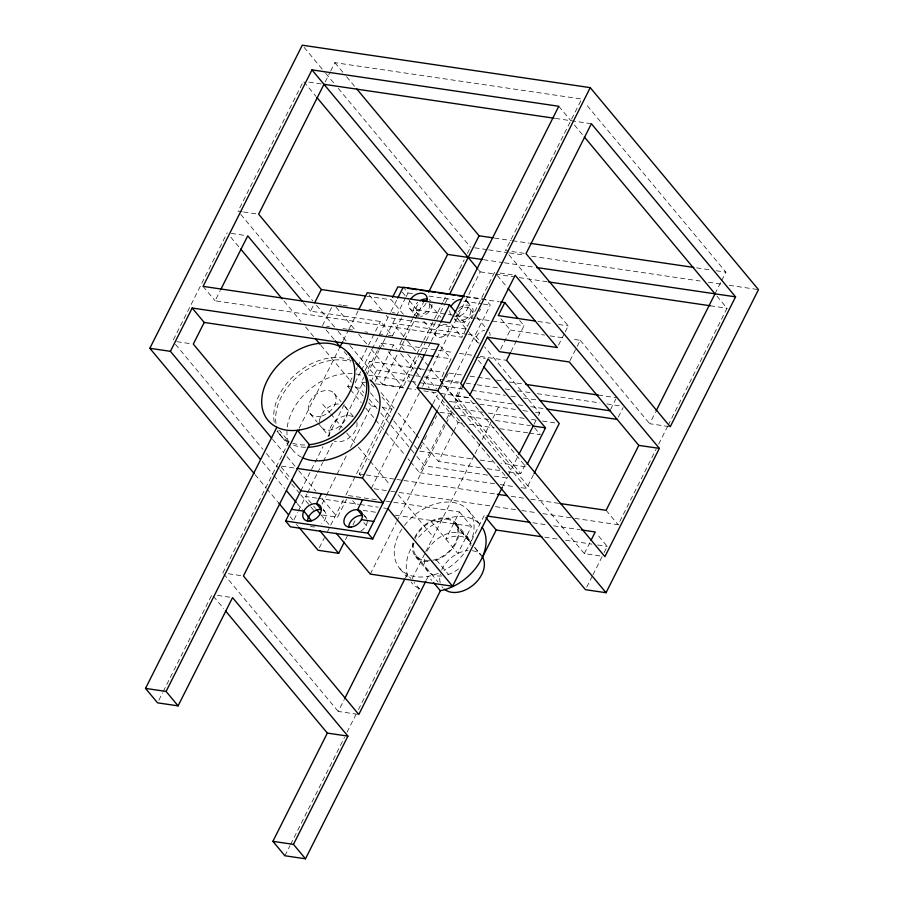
<?xml version="1.0" encoding="UTF-8"?>
<svg xmlns="http://www.w3.org/2000/svg" width="904" height="904" viewBox="0 0 904 904"><rect width="100%" height="100%" fill="white"/><g stroke="black" fill="none" stroke-linecap="round" stroke-linejoin="round"><path stroke-width="0.68" stroke-dasharray="4.52 3.39" d="M173.376 339.814L227.186 232.825M494.578 272.24L461.921 337.181L215.095 300.806L220.113 290.817M325.191 81.902L330.028 72.286M330.627 71.077L334.864 62.658L581.69 99.033L505.472 250.589L524.67 253.414M401.512 317.858L392.438 335.904L380.426 321.474L310.49 311.168L314.117 303.947M322.502 325.598L331.576 307.552M158.799 700.317L162.596 692.769M163.228 691.504L211.977 594.583L223.695 608.652M222.87 572.944L288.896 441.66L279.449 430.327M299.111 428.259L338.876 349.181M343.294 340.401L348.345 330.356M348.978 329.101L358.447 310.275M349.554 388.584L347.757 386.426L352.775 376.437M355.916 370.188L357.182 367.691M357.803 366.436L380.426 321.474M300.851 490.725L322.943 446.791M327.994 436.756L345.034 402.868M355.136 382.787L360.809 371.487M361.442 370.233L390.392 312.671M391.003 311.462L397.105 299.337M364.9 370.821L369.657 361.374L418.462 368.561M365.092 386.403L361.498 382.087L364.029 377.058M364.662 375.804L377.307 350.662M377.94 349.407L381.092 343.124L393.443 344.944L397.025 349.249M294.071 519.529L297.721 512.252M298.331 511.042L306.919 493.979M307.541 492.725L317.01 473.899M317.643 472.645L322.694 462.611M323.327 461.345L333.429 441.265M339.113 429.976L363.86 380.753M367.001 374.505L378.945 350.775M379.51 349.656L385.228 338.288M385.816 337.102L405.568 297.834M406.178 296.625L408.009 292.986L404.8 289.133M370.922 381.838L376.866 370.03L369.657 361.374M375.103 381.398L391.545 348.707M392.178 347.452L393.443 344.944M404.167 349.984L399.647 344.56L412.71 318.581M413.331 317.338L417.072 309.925L409.207 300.478M322.016 504.138L325.813 496.578M326.446 495.324L347.339 453.785M350.503 447.491L371.397 405.952L368.685 402.709M419.976 353.283L402.856 387.341L382.279 384.302L398.235 352.583M398.867 351.328L403.93 341.26M404.563 339.994L414.699 319.858M415.331 318.603L423.558 302.241M319.349 547.767L324.4 537.699M327.564 531.416L330.096 526.388M330.728 525.122L343.384 499.98M345.916 494.94L423.083 341.509M423.716 340.254L433.83 320.129M434.462 318.875L442.689 302.524M443.322 301.269L445.853 296.229M449.017 289.947L464.193 259.764M467.357 253.47L469.888 248.442M322.434 515.009L337.52 517.235L346.594 499.189M361.012 476.001L359.295 473.933L391.963 408.992L382.053 397.082M420.609 352.029L425.682 341.938M426.315 340.672L444.711 304.106M445.344 302.84L448.52 296.535M424.948 353.78L430.62 342.492M431.253 341.226L440.09 323.666M345.497 539.699L347.983 534.761M352.955 524.862L355.453 519.913M371.318 488.363L419.422 392.698M422.597 386.403L480.205 271.867L478.487 269.81M440.723 346.469L451.028 358.832L440.135 380.482L584.346 553.61L602.177 556.242M432.993 403.704L437.412 394.912M440.564 388.641L442.451 384.878M446.248 377.341L448.135 373.578M479.38 311.462L480.6 309.044M437.796 409.467L442.847 399.432M443.48 398.178L490.284 305.111L485.471 299.337M422.1 444.768L418.936 451.051L474.521 459.221M424.631 439.739L427.795 433.457M431.581 425.908L436.643 415.863M525.19 464.859L520.772 473.662L456.113 396.042L461.176 385.985M533.484 474.724L526.58 488.465L454.712 402.19L461.628 388.449M494.624 483.753L419.614 472.702L444.113 423.987M446.632 418.993L451.028 410.246M370.301 574.108L396.189 522.659M396.811 521.405L445.423 424.756M446.056 423.501L452.362 410.958M452.994 409.704L457.413 400.913L419.705 355.634M480.34 467.662L438.519 461.469L453.04 432.598M453.672 431.344L458.091 422.563L432.926 392.359M500.601 349.26L510.285 330.017L499.98 317.654M510.963 351.667L524.026 325.689L519.653 320.434M357.43 714.273L338.232 711.448L343.927 700.114M405.354 577.984L407.252 574.198L410.687 578.323M412.066 578.933L425.129 552.954M425.75 551.722L474.453 454.904M475.086 453.638L492.205 419.592M492.838 418.326L498.556 406.981M284.918 855.772L289.981 845.692M290.613 844.426L344.492 737.325M347.023 732.274L355.893 714.635M358.436 709.595L419.275 588.628L414.122 582.447M385.895 501.11L459.481 511.958L445.864 539.044L446.384 538.784A25.142 17.526 -39.8 0 1 470.532 542.649L484.16 515.596M426.405 580.052L428.304 576.277L431.739 580.402M558.525 345.147L564.571 333.113M565.181 331.915L568.198 325.903L508.161 253.809M459.481 511.958L471.492 526.388L457.876 553.463L431.434 521.721M503.076 485.832L507.494 477.052M508.127 475.798L517.981 456.204M534.004 424.338L536.128 420.123M538.422 415.546L539.688 413.038L484.646 346.966M569.938 360.775L576.594 347.543M577.193 346.334L580.221 340.322L571.995 339.113M610.539 409.557L615.884 398.935M618.347 417.038L623.093 407.591M584.346 553.61L589.792 542.784M668.87 426.541L649.682 423.716L655.389 412.371M715.007 293.823L721.053 281.788M721.663 280.59L725.901 272.172L585.295 103.372M586.719 587.216L592.323 576.085M592.945 574.842L603.522 553.813M604.143 552.581L607.251 546.389L596.956 534.027M574.91 518.376L618.144 524.738L656.123 449.22M658.654 444.192L667.514 426.564M668.146 425.309L727.031 308.241L716.725 295.879M308.897 82.083L321.236 83.902M555.463 118.424L591.374 123.724M494.409 238.046L511.144 240.52M512.534 240.724L529.269 243.187M696.611 267.855L709.165 269.708M716.137 270.725L725.901 272.172M242.193 211.785L238.08 211.174L303.405 81.281L316.027 96.423M243.56 211.988L257.278 213.999M474.69 247.798L487.211 249.651M488.601 249.854L508.082 252.724M509.472 252.928L524.772 255.177M531.733 256.205L700.058 281.02M708.408 282.251L722.319 284.297M729.268 285.325L758.479 289.63M483.527 259.697L503.042 262.578M504.443 262.781L535.123 267.301M231.3 233.435L245.018 235.447M500.07 273.042L512.41 274.861M480.205 271.867L494.149 273.923M495.539 274.127L513.664 276.805M519.246 277.618L547.135 281.732M710.295 305.778L727.031 308.241M465.955 296.467L482.691 298.93M465.91 296.874L499.245 301.778M408.009 292.986L413.58 293.811M428.925 296.071L454.023 299.766M463.786 301.202L481.911 303.88M483.312 304.083L490.284 305.111M366.628 296.184L391.308 299.823L403.331 314.253M538.038 321.451L553.112 323.677M558.604 324.479L568.198 325.903M417.072 309.925L454.576 315.451M455.966 315.654L475.414 318.524M476.803 318.728L524.026 325.689M338.876 304.75L341.622 305.156M342.989 305.36L348.481 306.173M369.047 309.202L371.793 309.609M377.273 310.411L380.019 310.818M392.359 312.637L395.093 313.044M510.285 330.017L544.57 335.068M550.05 335.881L565.136 338.107M466.046 329.033L387.952 317.519L386.155 315.36M466.667 334.186L392.765 323.293L407.128 340.548M468.069 334.39L475.041 335.418L480.284 341.712M326.615 326.197L329.361 326.604M343.068 328.627L347.181 329.237M348.56 329.44L352.673 330.039M365.013 331.858L367.758 332.265M380.098 334.084L382.844 334.491M388.324 335.294L392.438 335.904M399.647 344.56L437.095 350.074M438.485 350.289L453.819 352.549M459.401 353.362L471.956 355.216M480.318 356.447L506.602 360.323M475.719 357.069L485.312 358.481M435.694 356.571L451.028 358.832M419.851 368.775L443.559 372.267M449.141 373.092L463.085 375.137M470.057 376.166L490.974 379.251M496.556 380.075L503.528 381.104M509.099 381.929L523.054 383.985M598.358 395.082L616.483 397.749M376.866 370.03L414.518 375.578M415.908 375.781L422.88 376.81M424.281 377.013L459.142 382.155M466.114 383.183L475.877 384.618M477.267 384.821L498.183 387.906M505.155 388.935L512.127 389.963M517.709 390.788L531.654 392.844M537.236 393.669L599.985 402.913M606.957 403.941L620.901 405.998M176.856 341.678L191.942 343.904M445.627 381.296L459.334 383.319M368.606 375.171L409.749 381.228M411.117 381.431L417.976 382.448M419.343 382.652L463.526 389.161M471.888 390.392L505.359 395.33M510.941 396.144L517.913 397.172M523.484 397.997L540.016 400.438M375.815 383.827L415.58 389.692M423.806 390.901L436.157 392.72M440.271 393.33L469.345 397.613M476.318 398.641L512.568 403.986M518.15 404.8L523.721 405.625M530.704 406.653L547.225 409.094M361.498 382.087L365.611 382.697M456.113 396.042L468.453 397.85L525.902 466.814L501.008 463.142M457.413 400.913L475.244 403.546M479.73 404.201L516.376 409.602M522.953 410.574L530.094 411.625M535.507 412.427L539.688 413.038M347.757 386.426L360.097 388.245L363.69 392.551M449.231 401.376L454.712 402.19M455.062 408.167L482.838 412.258M488.397 413.071L524.512 418.394M531.462 419.422L535.631 420.032M542.569 421.061L556.468 423.106M439.909 412.292L453.672 414.314M460.644 415.343L488.533 419.456M495.505 420.484L530.365 425.614M371.397 405.952L376.878 406.766M382.369 407.568L391.963 408.992M458.091 422.563L462.272 423.174M469.244 424.202L494.352 427.908M499.923 428.722L527.812 432.835M529.213 433.039L540.366 434.688L533.157 426.033M480.103 460.046L495.437 462.317M487.312 468.701L501.257 470.769M508.217 471.798L520.772 473.662M487.505 475.108L424.744 465.865L416.665 456.158M494.477 476.137L507.02 477.99L442.372 400.37M500.183 484.578L515.461 486.827M521.02 487.651L526.58 488.465M359.295 473.933L364.877 474.758M366.267 474.962L395.556 479.278M396.946 479.482L402.529 480.306M403.918 480.51L495.957 494.081M511.302 496.341L523.845 498.194M530.817 499.211L558.706 503.325M281.573 466.114L295.518 468.17M374.098 488.77L389.443 491.03M390.833 491.245L397.805 492.273M399.206 492.477L489.844 505.833M495.426 506.658L516.342 509.743M521.924 510.557L537.258 512.817M542.841 513.641L573.52 518.161M348.413 495.584L378.957 500.093M532.761 522.761L546.637 524.806M553.587 525.823L579.961 529.71M316.807 498.138L305.654 496.488L312.841 505.121M318.208 498.341L358.639 504.308M360.041 504.511L378.166 507.178M383.748 508.003L386.539 508.41M363.205 510.421L375.702 512.263M395.138 515.133L471.492 526.388M544.773 537.179L558.661 539.236M565.599 540.253L591.984 544.14M597.533 544.965L607.251 546.389M228.35 573.746L242.057 575.769M217.457 595.397L232.543 597.623M289.133 441.785L287.472 440.937A52.387 36.522 -39.8 0 1 277.325 430.88M419.275 588.628L418.043 587.995A44.929 31.324 -39.8 0 1 411.026 581.961M412.823 542.931A26.193 18.261 -39.8 0 0 415.591 556.638L416.19 557.293A26.193 18.261 -39.8 0 0 429.829 561.52M381.025 392.528L394.494 408.676M398.088 412.981L415.151 433.434M416.043 434.508L420.541 439.898M421.433 440.971L438.519 461.469M558.785 106.265L570.808 120.684M574.413 125.012L583.419 135.837M580.221 340.322L649.682 423.716M334.864 62.658L342.978 72.399M346.582 76.727L355.6 87.541M497.268 275.46L507.133 287.302M304.083 47.358L324.773 72.207M325.666 73.28L334.672 84.083M338.265 88.4L470.521 247.187M466.916 301.111L471.718 306.874M469.809 308.671L475.922 316.016M476.803 317.067L488.16 330.706M456.746 313.462L467.537 326.412M457.853 318.875L468.351 331.463M469.221 332.514L477.086 341.961M454.339 318.739L455.944 320.66M451.616 324.818L461.921 337.181M606.121 510.319L618.144 524.738M478.408 360.3L482.894 365.691M429.547 303.654L440.903 317.293M402.212 292.082L408.325 299.427M416.721 312.807L419.343 315.959M423.716 321.202L435.943 335.892M409.998 308.829L414.812 314.603M369.081 294.862L382.561 311.055M407.625 341.136L416.507 351.803M407.772 354.311L416.8 365.159M417.704 366.244L422.224 371.657M425.829 375.996L436.666 388.991M400.619 353.566L422.157 379.42M423.061 380.505L429.343 388.042M381.092 343.124L384.686 347.43M388.279 351.746L409.817 377.601M413.411 381.917L416.1 385.149M336.096 307.19L355.046 329.937M358.651 334.265L367.668 345.102M371.284 349.43L402.856 387.341M240.78 214.417L312.886 300.987M316.49 305.315L337.215 330.197M338.119 331.282L346.232 341.023M349.837 345.351L382.279 384.302M303.315 302.557L310.49 311.168M326.118 329.926L334.243 339.678M344.164 351.599L349.577 358.108M371.228 384.098L373.94 387.341M370.471 392.867L378.55 402.562M382.143 406.879L392.912 419.806M393.805 420.88L413.557 444.587M414.45 445.672L418.043 449.977M404.45 525.473A44.929 31.324 -39.8 0 1 468.295 510.364L480.306 524.795A44.929 31.324 -39.8 0 0 416.473 539.903M369.081 399.026L377.16 408.732M380.753 413.038L415.772 455.085M230.791 237.153L239.809 247.978M283.969 300.998L301.088 321.553M305.597 326.966L313.711 336.706M320.92 345.362L351.566 382.155M355.17 386.483L364.188 397.297M350.447 389.658L361.227 402.596M365.724 407.998L374.708 418.778M375.601 419.851L384.584 430.643M385.477 431.716L404.348 454.373M407.941 458.678L409.738 460.837M410.631 461.921L419.614 472.702M455.661 522.885L467.673 537.315M455.141 523.913L471.278 543.293M474.713 547.417L481.583 555.655M456.113 525.337L470.532 542.649M474.826 547.801L480.838 555.022M334.13 393.364L341.079 401.704M345.43 406.924L353.294 416.36M322.66 404.144L329.768 412.676M330.661 413.738L342.198 427.603M346.695 432.993L354.809 442.734M358.413 447.062L369.227 460.046M370.131 461.13L389.963 484.939M398.065 494.68L433.219 536.874M436.485 560.028L448.497 574.447M310.23 413.772L317.18 422.123M318.05 423.162L328.525 435.728M203.072 286.376L215.095 300.806M416.1 555.61L438.135 582.063M415.591 556.638L427.931 571.418M352.696 500.737L356.99 505.89M363.476 514.421L365.883 517.314M363.815 522.535L366.222 525.416M399.975 568.718L406.845 576.967M276.997 431.151L280.432 435.276M281.765 436.892L287.845 444.192M288.715 445.231L293.054 450.452M272.624 439.321L283.438 452.316M287.043 456.644L297.868 469.628M298.761 470.701L315.892 491.267M322.197 498.838L337.52 517.235M323.146 509.325L324.739 511.246M281.076 466.984L290.06 477.775M313.733 506.195L315.53 508.353M320.92 514.817L329.892 525.597M175.444 344.322L262.872 449.277M266.477 453.605L279.099 468.758M280.003 469.843L290.817 482.826M291.709 483.911L299.823 493.64M300.727 494.725L315.146 512.037M262.171 461.503L272.974 474.464M273.867 475.538L284.67 488.499M297.258 503.63L302.659 510.105M255.097 474.668L265.9 487.629M266.793 488.714L277.596 501.675M290.184 516.794L292.885 520.037M296.489 524.354L298.286 526.512M223.763 574.017L338.232 711.448M304.75 444.983A52.387 36.522 -39.8 0 1 292.681 443.197M274.24 422.179A52.387 36.522 -39.8 0 1 298.151 372.154A52.387 36.522 -39.8 0 1 351.373 360.73M414.642 537.575A26.193 18.261 -39.8 0 1 442.146 517.947A26.193 18.261 -39.8 0 1 458.723 534.84A26.193 18.261 -39.8 0 1 436.621 559.971L435.479 560.356A26.193 18.261 -39.8 0 1 434.338 560.695M468.295 510.364A44.929 31.324 -39.8 0 1 443.988 570.548M438.203 573.305A44.929 31.324 -39.8 0 1 428.439 576.255L426.507 576.582A44.929 31.324 -39.8 0 1 407.444 574.3L406.02 573.565A44.929 31.324 -39.8 0 1 401.975 528.953M407.998 576.549A44.929 31.324 -39.8 0 1 413.998 543.383M427.185 550.943A26.193 18.261 -39.8 0 1 452.881 532.49A26.193 18.261 -39.8 0 1 470.894 545.858M458.486 568.898A26.193 18.261 -39.8 0 1 448.644 574.402L447.503 574.786A26.193 18.261 -39.8 0 1 446.361 575.125M441.853 575.95A26.193 18.261 -39.8 0 1 428.213 571.723L427.603 571.057A26.193 18.261 -39.8 0 1 424.846 557.35M429.456 304.015A7.853 5.48 -39.8 0 1 424.744 312.942A7.853 5.48 -39.8 0 1 416.134 311.914A7.853 5.48 -39.8 0 1 419.998 302.885M489.358 332.175A7.853 5.48 -39.8 0 1 489.968 335.52M479.199 343.226A7.853 5.48 -39.8 0 1 476.668 336.424A7.853 5.48 -39.8 0 1 484.725 330.333M443.096 588.007A25.142 17.526 -39.8 0 1 442.033 586.651M440.225 582.673A25.142 17.526 -39.8 0 1 440.293 574.006M441.706 569.893A25.142 17.526 -39.8 0 1 442.18 568.865L442.7 567.848A25.142 17.526 -39.8 0 1 457.334 553.734L458.407 553.203A25.142 17.526 -39.8 0 1 468.182 550.57M472.25 550.683A25.142 17.526 -39.8 0 1 481.03 554.999M432.722 560.254A25.142 17.526 -39.8 0 0 454.983 543.417L455.503 542.4A25.142 17.526 -39.8 0 0 453.672 522.354A25.142 17.526 -39.8 0 0 431.965 521.472L430.892 521.992A25.142 17.526 -39.8 0 0 416.269 536.106L415.738 537.123A25.142 17.526 -39.8 0 0 414.834 539.179M429.502 560.695A25.142 17.526 -39.8 0 1 413.636 543.281M323.191 510.093A10.475 7.3 -39.8 0 1 321.801 523.518M314.784 526.817A10.475 7.3 -39.8 0 1 310.524 526.196M458.882 308.388A10.475 7.3 -39.8 0 1 472.453 307.914A10.475 7.3 -39.8 0 1 465.786 321.18A10.475 7.3 -39.8 0 1 454.531 317.055M356.899 422.394A15.718 10.961 -39.8 0 1 350.017 437.152A15.718 10.961 -39.8 0 1 334.277 441.05M329.564 436.044A15.718 10.961 -39.8 0 1 336.457 419.942A15.718 10.961 -39.8 0 1 353.396 417.049M465.357 299.947A10.475 7.3 -39.8 0 1 466.611 310.332A10.475 7.3 -39.8 0 1 454.667 316.66M451.141 314.897A10.475 7.3 -39.8 0 1 449.955 309.066M367.295 520.93A10.475 7.3 -39.8 0 1 360.73 531.19M364.335 516.15A10.475 7.3 -39.8 0 1 366.888 518.941M431.999 304.433A10.475 7.3 -39.8 0 1 420.62 316.389M418.337 316.366A10.475 7.3 -39.8 0 1 417.75 302.332M429.027 299.653A10.475 7.3 -39.8 0 1 430.575 300.817M426.112 303.145A10.475 7.3 -39.8 0 1 413.535 310.592A10.475 7.3 -39.8 0 1 409.659 300.727M344.232 405.817A15.718 10.961 -39.8 0 1 340.107 425.852A15.718 10.961 -39.8 0 1 320.129 425.027M319.519 421.648A15.718 10.961 -39.8 0 1 340.006 404.133M301.495 457.232A52.387 36.522 -39.8 0 1 290.986 447.514M288.658 442.576A52.387 36.522 -39.8 0 1 286.941 431.163M287.257 427.027A52.387 36.522 -39.8 0 1 352.187 373.499M356.278 373.996A52.387 36.522 -39.8 0 1 361.984 375.51M305.586 447.277A52.387 36.522 -39.8 0 1 293.676 445.186M288.579 442.768A52.387 36.522 -39.8 0 1 278.036 430.722M276.002 423.524A52.387 36.522 -39.8 0 1 299.1 375.262A52.387 36.522 -39.8 0 1 350.684 361.95M463.628 319.993A7.853 5.48 -39.8 0 0 469.978 308.874A7.853 5.48 -39.8 0 0 457.887 312.434A7.853 5.48 -39.8 0 0 463.628 319.993M441.717 337.022A7.853 5.48 -39.8 0 0 448.068 325.892A7.853 5.48 -39.8 0 0 435.977 329.463A7.853 5.48 -39.8 0 0 441.717 337.022M321.779 416.021A15.718 10.961 -39.8 0 0 334.469 393.771A15.718 10.961 -39.8 0 0 310.298 400.901A15.718 10.961 -39.8 0 0 321.779 416.021"/><path stroke-width="1.36" d="M254.205 473.594L149.838 348.3L302.275 45.2L590.244 87.643L758.479 289.63L606.042 592.719L585.476 589.69L417.23 387.703L439.016 344.401L192.19 308.027L170.404 351.328L260.375 459.345M311.959 69.879L203.072 286.376L449.898 322.762L558.785 106.265L311.959 69.879L477.628 268.77M192.19 308.027L204.202 322.457L193.309 344.108L271.731 438.248M220.745 289.562L247.752 235.854L302.422 301.484M314.716 302.75L321.372 289.517L258.646 214.203L323.982 84.309L554.073 118.221M482.171 527.247A44.929 31.324 -39.8 0 1 478.306 564.559A44.929 31.324 -39.8 0 1 440.451 590.685L305.484 858.8L293.472 844.37L347.904 736.127L232.543 597.623L178.099 705.866L157.533 702.837L145.521 688.407L276.873 427.23M178.099 705.866L166.087 691.436L297.439 430.259L309.462 444.689L243.436 575.972L358.798 714.476L425.773 581.306M339.508 347.927L342.672 341.656M359.08 309.021L367.284 292.704L449.559 304.84L455.853 312.388M392.494 297.461L397.839 286.839L404.789 287.856M437.163 410.721L372.685 538.931L290.41 526.806L285.596 521.032L300.851 490.725L291.856 479.934M397.715 298.128L403.195 287.212L464.554 296.252M321.417 493.753L316.411 503.709L321.214 509.483A10.475 7.3 -39.8 0 0 307.552 521.427M428.62 292.173L447.616 254.408L316.931 97.508M449.785 294.015L479.075 235.786L356.492 88.626M300.851 490.725L383.126 502.85L362.447 478.035L424.315 355.035M440.723 322.4L449.559 304.84M362.549 499.81L357.543 509.777L362.346 515.54A10.475 7.3 -39.8 0 0 348.695 527.484M299.19 527.597L318.084 550.276L338.65 553.316L344.243 542.174M606.042 592.719L437.807 390.743L590.244 87.643M372.685 538.931L367.871 533.157L432.361 404.958M462.249 387.206L487.38 337.237L557.316 347.543L508.025 288.376M500.635 301.981L504.805 302.603L498.262 315.586L535.292 321.044M469.718 395.342L488.058 358.888L545.496 427.852L527.168 464.306M510.342 352.899L506.602 360.323L559.237 423.513L534.117 473.481M305.484 858.8L284.918 855.772L272.895 841.341L327.338 733.087L225.492 610.821M344.56 698.848L404.721 579.238M336.186 533.145L370.301 574.108L452.576 586.244L502.443 487.086M518.862 454.463L533.383 425.592M591.001 540.389L595.239 531.97L581.351 529.913M487.38 337.237L499.392 351.667L569.328 361.973L638.789 445.367L606.121 510.319L560.107 503.528M656.021 411.105L715.007 293.823L584.323 136.922M659.355 448.395L604.912 556.649L460.712 383.511L515.156 275.268L659.355 448.395L638.789 445.367M735.573 296.851L670.248 426.744L526.038 253.617L591.374 123.724L735.573 296.851L536.513 267.516M482.555 557.079L496.183 530.026L485.877 517.653M309.134 444.734L311.36 444.452A52.387 36.522 -39.8 0 0 360.278 409.433A52.387 36.522 -39.8 0 0 356.119 363.577M479.075 235.786L493.019 237.842M530.671 243.391L693.82 267.437M447.616 254.408L482.126 259.493M548.536 281.935L710.295 305.778M407.568 288.274L417.286 289.698M420.066 290.116L435.344 292.365M438.124 292.772L447.853 294.207M450.621 294.614L454.791 295.235M457.571 295.642L464.52 296.659M321.372 289.517L365.25 295.981M204.202 322.457L432.903 356.165M525.834 384.392L598.358 395.082M540.016 400.438L609.951 410.744M149.838 348.3L170.404 351.328M417.23 387.703L437.807 390.743M547.225 409.094L617.161 419.399M545.496 427.852L533.157 426.033L483.787 366.764M497.347 494.285L507.11 495.72M296.907 468.374L362.447 478.035M486.94 516.003L529.981 522.342M496.183 530.026L541.993 536.773M291.483 509.336L303.823 511.155L308.626 516.93M361.419 519.642L373.759 521.461M285.596 521.032L367.871 533.157M145.521 688.407L166.087 691.436M327.338 733.087L347.904 736.127M272.895 841.341L293.472 844.37M504.805 302.603L517.913 318.344M348.074 352.809L360.086 367.239M335.135 340.763L339.655 346.187M240.713 249.052L282.161 298.828M315.519 338.864L320.016 344.277M387.929 508.613L452.576 586.244M433.457 582.458L440.316 590.707M316.423 509.427L320.016 513.743M286.466 490.669L296.365 502.545M308.061 516.591L311.654 520.907M319.756 530.625L338.65 553.316M278.488 502.76L288.387 514.636M423.004 301.45A7.853 5.48 -39.8 0 1 427.106 301.518M482.092 556.356A25.142 17.526 -39.8 0 1 481.945 574.142L481.414 575.159A25.142 17.526 -39.8 0 1 444.35 589.193M450.802 306.784A10.475 7.3 -39.8 0 1 461.108 299.326M411.071 298.523A10.475 7.3 -39.8 0 1 422.247 293.28A10.475 7.3 -39.8 0 1 426.959 300.862M419.953 300.727A10.475 7.3 -39.8 0 1 427.05 299.043M370.075 380.008A52.387 36.522 -39.8 0 1 365.691 436.485A52.387 36.522 -39.8 0 1 303.202 458.034M360.142 367.623A52.387 36.522 -39.8 0 1 359.668 415.942A52.387 36.522 -39.8 0 1 307.733 447.265M299.348 430.021L297.111 430.304A52.387 36.522 -39.8 0 1 277.121 427.355L275.46 426.507A52.387 36.522 -39.8 0 1 287.483 356.684A52.387 36.522 -39.8 0 1 354.368 366.538A52.387 36.522 -39.8 0 1 299.348 430.021M309.97 521.054A10.475 7.3 -39.8 0 0 320.943 507.11A10.475 7.3 -39.8 0 0 305.236 508.963A10.475 7.3 -39.8 0 0 309.97 521.054M351.114 527.111A10.475 7.3 -39.8 0 0 362.086 513.167A10.475 7.3 -39.8 0 0 346.368 515.02A10.475 7.3 -39.8 0 0 351.114 527.111"/></g></svg>
